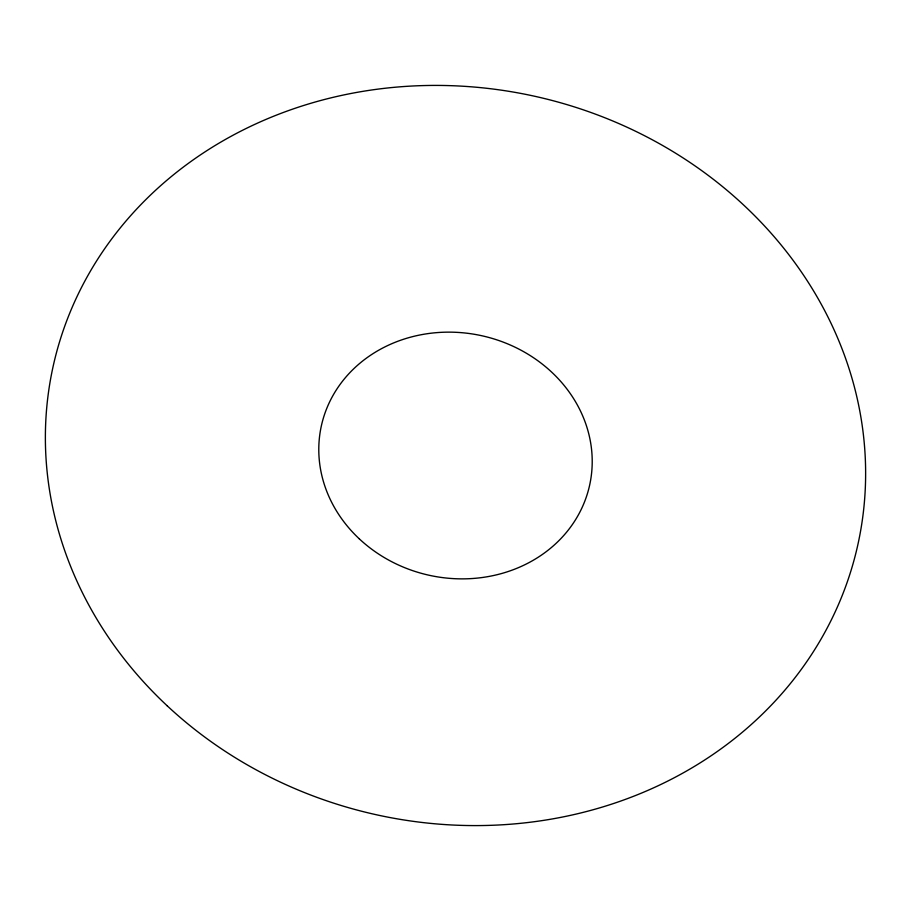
<?xml version="1.0" encoding="UTF-8"?>
<svg xmlns="http://www.w3.org/2000/svg" width="911" height="911" viewBox="0 0 911 911"><rect width="100%" height="100%" fill="white"/><g stroke="black" fill="none" stroke-linecap="round" stroke-linejoin="round"><path stroke-width="1.37" d="M167.146 705.763A412.125 367.862 12.6 0 0 852.252 566.483A412.125 367.862 12.6 0 0 347.102 94.254A412.125 367.862 12.6 0 0 167.146 705.763M359.378 538.925A137.379 122.621 12.6 0 0 587.754 492.498A137.379 122.621 12.6 0 0 419.367 335.089A137.379 122.621 12.6 0 0 359.378 538.925"/></g></svg>
